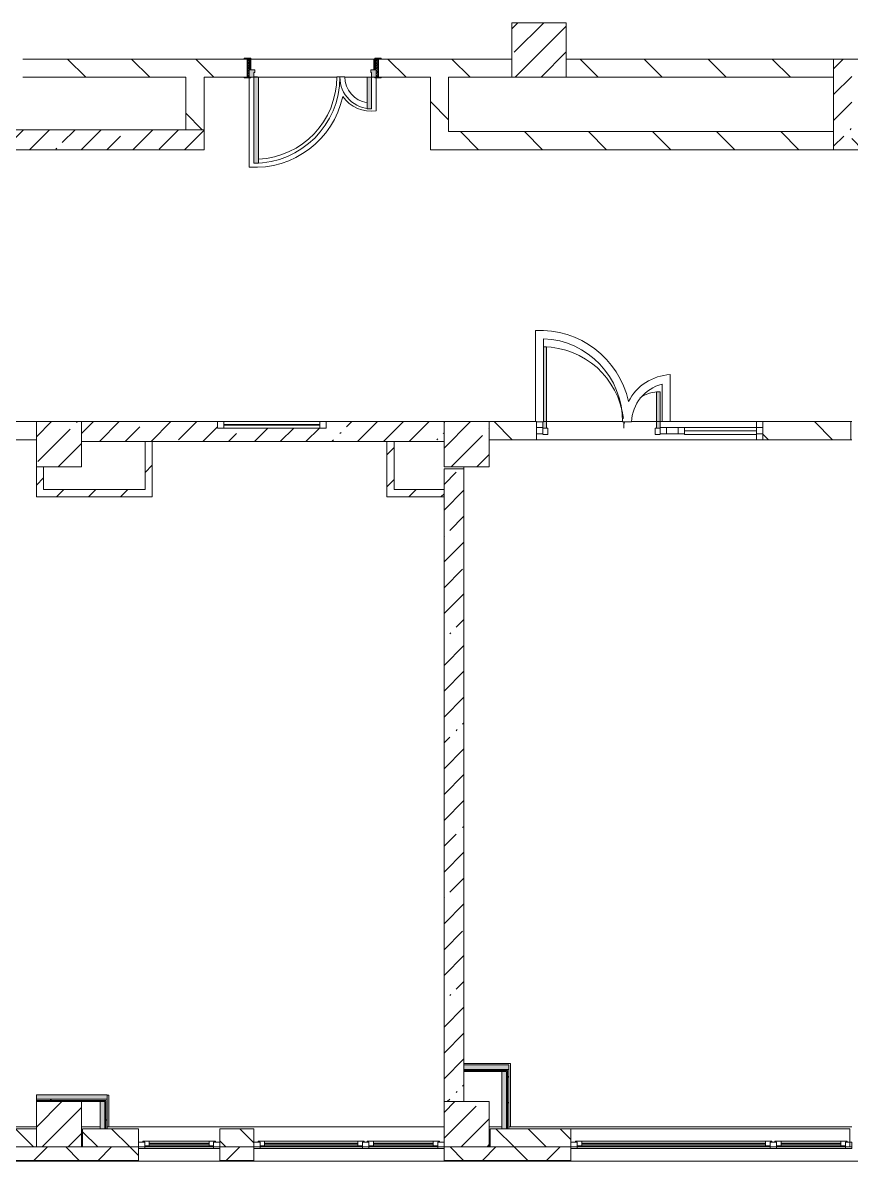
# Model space of a CAD drawing. Header units: millimetres. Extents: x -3456 to 185767, y -8553 to 29000.
# Drawn here: x 101517 to 110662, y -258 to 12300 of the extents above; entities that cross this region are included whole.
import ezdxf

# ---------------------------------------------------------------- set-up
doc = ezdxf.new("R2010")
doc.units = ezdxf.units.MM
for name, color, linetype, lineweight, true_color in [('A-DETL-GENF-4', 7, 'Continuous', 5, 0xaaaaaa), ('A-DOOR-3', 7, 'Continuous', 5, 0xaaaaaa), ('A-DOOR-4', 7, 'Continuous', 5, 0xe2e2e2), ('A-DOOR-FRAM-4', 7, 'Continuous', 5, 0xe2e2e2), ('A-DOOR-FRAM-5', 7, 'Continuous', 5, 0xaaaaaa), ('A-FLOR-2', 7, 'Continuous', 5, 0xaaaaaa), ('I-WALL-1', 7, 'Continuous', 5, 0xe7e7e7), ('I-WALL-2', 7, 'Continuous', 9, 0xe7e7e7)]:
    doc.layers.add(name, color=color, linetype=linetype, lineweight=lineweight, true_color=true_color)
for name, color, linetype, lineweight in [('A-GLAZ-2', 7, 'Continuous', 5), ('A-GLAZ-CURT-3', 7, 'Continuous', 5), ('A-GLAZ-CWMG-4', 7, 'Continuous', 5), ('A-WALL', 7, 'Continuous', 9), ('A-WALL-3', 7, 'Continuous', 5), ('I-WALL-3', 7, 'Continuous', 5), ('S-COLS-2', 7, 'Continuous', 5)]:
    doc.layers.add(name, color=color, linetype=linetype, lineweight=lineweight)
pattern_1 = [(45, (58756.86, 0), (-176.7767, 176.7767), [])]
pattern_2 = [(135, (58756.86, 0), (-353.5534, -353.5534), [])]
pattern_3 = [(45, (58756.86, 0), (-285.123, 285.123), []), (45, (59042, 0), (-285.123, 285.123), [504.031, -100.806, 16.764, -84.042])]
pattern_4 = [(135, (58756.86, 0), (-176.7767, -176.7767), [])]
pattern_5 = [(45, (58756.86, 0), (-530.33, 530.33), []), (135, (58756.86, 0), (-530.33, -530.33), [])]

# ---------------------------------------------------------------- blocks, each defined once
blk = doc.blocks.new('BSC_Колонна _Прямоугольная - 500х500-V78-2_6_1_птичка')
at = {"layer": 'S-COLS-2'}
h = blk.add_hatch(dxfattribs=at)
h.set_pattern_fill('FP_103', color=256, style=0, pattern_type=2)
h.set_pattern_definition([(45, (-43160, -7650), (-285.123, 285.123), []), (45, (-42874.88, -7650), (-285.123, 285.123), [504.031, -100.806, 16.764, -84.042])])
h.paths.add_polyline_path([(-250, -250), (250, -250), (250, 250), (-250, 250)])
for p, q in [((250, 250), (-250, 250)), ((-250, 250), (-250, -250)), ((250, -250), (250, 250)), ((-250, -250), (250, -250))]:
    blk.add_line(p, q, dxfattribs=at)
blk = doc.blocks.new('BSC_Колонна _Прямоугольная - 500х500-V79-2_6_1_птичка')
at = {"layer": 'S-COLS-2'}
h = blk.add_hatch(dxfattribs=at)
h.set_pattern_fill('FP_104', color=256, style=0, pattern_type=2)
h.set_pattern_definition([(45, (-47660, -7650), (-285.123, 285.123), []), (45, (-47374.88, -7650), (-285.123, 285.123), [504.031, -100.806, 16.764, -84.042])])
h.paths.add_polyline_path([(-250, -250), (250, -250), (250, 250), (-250, 250), (-250, 101)])
for p, q in [((250, 250), (-250, 250)), ((-250, 250), (-250, -250)), ((250, -250), (250, 250)), ((-250, -250), (250, -250))]:
    blk.add_line(p, q, dxfattribs=at)
blk = doc.blocks.new('BSC_Колонна _Прямоугольная - 500х500-V85-2_6_1_птичка')
at = {"layer": 'S-COLS-2'}
h = blk.add_hatch(dxfattribs=at)
h.set_pattern_fill('FP_110', color=256, style=0, pattern_type=2)
h.set_pattern_definition([(45, (-43160, -150), (-285.123, 285.123), []), (45, (-42874.88, -150), (-285.123, 285.123), [504.031, -100.806, 16.764, -84.042])])
h.paths.add_polyline_path([(-250, -250), (250, -250), (250, 250), (-250, 250)])
for p, q in [((250, 250), (-250, 250)), ((-250, 250), (-250, -250)), ((250, -250), (250, 250)), ((-250, -250), (250, -250))]:
    blk.add_line(p, q, dxfattribs=at)
blk = doc.blocks.new('BSC_Колонна _Прямоугольная - 500х500-V86-2_6_1_птичка')
at = {"layer": 'S-COLS-2'}
h = blk.add_hatch(dxfattribs=at)
h.set_pattern_fill('FP_111', color=256, style=0, pattern_type=2)
h.set_pattern_definition([(45, (-47660, -150), (-285.123, 285.123), []), (45, (-47374.88, -150), (-285.123, 285.123), [504.031, -100.806, 16.764, -84.042])])
h.paths.add_polyline_path([(-250, -250), (250, -250), (250, 250), (-250, 250), (-250, 81)])
for p, q in [((250, 250), (-250, 250)), ((-250, 250), (-250, -250)), ((250, -250), (250, 250)), ((-250, -250), (250, -250))]:
    blk.add_line(p, q, dxfattribs=at)
blk = doc.blocks.new('120_Окно_СКБ_2Ст - 120_Окно_СКБ_2Ст 3100х2500 _мал_ створка слева-2_-V119-2_6_1_птичка')
at = {"layer": 'A-GLAZ-2'}
for p, q in [((-1550, -127), (-1550, -57)), ((-1550, -57), (-1480, -57)), ((1550, -57), (-1550, -57)), ((-1480, -57), (-1480, -127)), ((-720, -87), (-1480, -87)), ((-1480, -87), (-1480, -127)), ((-1430, -137), (-1430, -87)), ((-1430, -107), (-770, -107)), ((-770, -117), (-1430, -117)), ((-770, -137), (-770, -87)), ((-720, -127), (-720, -57)), ((-720, -57), (-650, -57)), ((-720, -127), (-720, -87)), ((-650, -57), (-650, -127)), ((1480, -87), (-650, -87)), ((-650, -87), (-650, -127)), ((-600, -137), (-600, -87)), ((-600, -107), (1430, -107)), ((1430, -117), (-600, -117)), ((1430, -137), (1430, -87)), ((1480, -127), (1480, -57)), ((1480, -57), (1550, -57)), ((1480, -127), (1480, -87)), ((1550, -57), (1550, -127)), ((-1480, -127), (-1550, -127)), ((-1550, -127), (-1500, -127)), ((-1480, -127), (-1500, -127)), ((-1500, -127), (-1500, -137)), ((-1500, -137), (-700, -137)), ((-700, -137), (-1500, -137)), ((-650, -127), (-720, -127)), ((-700, -127), (-720, -127)), ((-700, -127), (-670, -127)), ((-700, -137), (-700, -127)), ((-650, -127), (-670, -127)), ((-670, -127), (-670, -137)), ((-670, -137), (1500, -137)), ((1500, -137), (-670, -137)), ((1550, -127), (1480, -127)), ((1500, -127), (1480, -127)), ((1500, -127), (1550, -127)), ((1500, -137), (1500, -127))]:
    blk.add_line(p, q, dxfattribs=at)
blk = doc.blocks.new('120_Окно_СКБ_2Ст - 120_Окно_СКБ_2Ст 2100х2500 _мал створка СЛЕВА_-V121-2_6_1_птичка')
at = {"layer": 'A-GLAZ-2'}
for p, q in [((-1050, -127), (-1050, -57)), ((-1050, -57), (-980, -57)), ((1050, -57), (-1050, -57)), ((-980, -57), (-980, -127)), ((-220, -87), (-980, -87)), ((-980, -87), (-980, -127)), ((-930, -137), (-930, -87)), ((-930, -107), (-270, -107)), ((-270, -117), (-930, -117)), ((-270, -137), (-270, -87)), ((-220, -127), (-220, -57)), ((-220, -57), (-150, -57)), ((-220, -127), (-220, -87)), ((-150, -57), (-150, -127)), ((980, -87), (-150, -87)), ((-150, -87), (-150, -127)), ((-100, -137), (-100, -87)), ((-100, -107), (930, -107)), ((930, -117), (-100, -117)), ((930, -137), (930, -87)), ((980, -127), (980, -57)), ((980, -57), (1050, -57)), ((980, -127), (980, -87)), ((1050, -57), (1050, -127)), ((-980, -127), (-1050, -127)), ((-1050, -127), (-1000, -127)), ((-980, -127), (-1000, -127)), ((-1000, -127), (-1000, -137)), ((-1000, -137), (-200, -137)), ((-200, -137), (-1000, -137)), ((-150, -127), (-220, -127)), ((-200, -127), (-220, -127)), ((-200, -127), (-170, -127)), ((-200, -137), (-200, -127)), ((-150, -127), (-170, -127)), ((-170, -127), (-170, -137)), ((-170, -137), (1000, -137)), ((1000, -137), (-170, -137)), ((1050, -127), (980, -127)), ((1000, -127), (980, -127)), ((1000, -127), (1050, -127)), ((1000, -137), (1000, -127))]:
    blk.add_line(p, q, dxfattribs=at)
blk = doc.blocks.new('110_Дверь_СКБ_2Ст - Д-6_л__ ДОО_Дв_1450x2100h_Дверь из раздевальной в коридор-V155-2_6_1_птичка')
at = {"layer": 'A-DOOR-3'}
h = blk.add_hatch(dxfattribs=at)
h.set_pattern_fill('FP_137', color=256, style=0, pattern_type=2)
h.set_pattern_definition([(135, (1576.41, 164.685), (-14.14214, -14.14214), []), (225, (1576.41, 164.685), (14.14214, -14.14214), [])])
h.paths.add_polyline_path([(737.5, 100), (712.5, 100), (712.5, -100), (737.5, -100), (737.5, -0.7)])
at = {"layer": 'A-DOOR-4'}
for points in [[(612.5, 1050), (612.5, 100), (662.5, 100), (662.5, 1050)], [(-637.5, 450), (-637.5, 100), (-587.5, 100), (-587.5, 450)]]:
    blk.add_hatch(color=256, dxfattribs=at).paths.add_polyline_path(points)
h = blk.add_hatch(color=256, dxfattribs=at)
h.paths.add_polyline_path([(-637.5, 100), (-687.5, 100), (-687.5, 20), (-627.5, 20), (-627.5, 50), (-637.5, 50)])
h.paths.add_polyline_path([(712.5, 100), (662.5, 100), (662.5, 50), (652.5, 50), (652.5, 20), (712.5, 20)])
at = {"layer": 'A-DOOR-FRAM-4'}
for points in [[(-742.5, 108), (-742.5, 100), (-672.5, 100), (-672.5, 108)], [(-672.5, 20), (-687.5, 20), (-687.5, -100), (-672.5, -100), (-672.5, -0.7)], [(767.5, 108), (697.5, 108), (697.5, 100), (767.5, 100)], [(712.5, 20), (697.5, 20), (697.5, -100), (712.5, -100), (712.5, -0.7)], [(-672.5, -100), (-742.5, -100), (-742.5, -108), (-672.5, -108)], [(767.5, -100), (697.5, -100), (697.5, -108), (767.5, -108)]]:
    blk.add_hatch(color=256, dxfattribs=at).paths.add_polyline_path(points)
at = {"layer": 'A-DOOR-FRAM-5'}
h = blk.add_hatch(dxfattribs=at)
h.set_pattern_fill('FP_138', color=256, style=0, pattern_type=2)
h.set_pattern_definition([(45, (-546.384, 164.685), (-14.1421, 14.1421), []), (135, (-546.384, 164.685), (-14.1421, -14.1421), [])])
h.paths.add_polyline_path([(-712.5, 100), (-712.5, -100), (-687.5, -100), (-687.5, 100)])
at = {"layer": 'A-DOOR-3'}
for p, q in [((662.5, 1050), (612.5, 1050)), ((612.5, 1050), (612.5, 100)), ((662.5, 100), (662.5, 1050)), ((-637.5, 450), (-637.5, 100)), ((-587.5, 450), (-637.5, 450)), ((-587.5, 100), (-587.5, 450)), ((-637.5, 100), (-587.5, 100)), ((612.5, 100), (662.5, 100))]:
    blk.add_line(p, q, dxfattribs=at)
for centre, radius, start, end in [((662.5, 100), 950, 90, 180), ((-637.5, 100), 350, 360, 90)]:
    blk.add_arc(centre, radius, start, end, dxfattribs=at)
at = {"layer": 'A-DOOR-FRAM-5'}
for p, q in [((-672.5, 108), (-742.5, 108)), ((-742.5, 108), (-742.5, 100)), ((-742.5, 100), (-672.5, 100)), ((-687.5, 100), (-712.5, 100)), ((-712.5, 100), (-712.5, -100)), ((-637.5, 100), (-687.5, 100)), ((-687.5, 100), (-687.5, 20)), ((-687.5, -100), (-687.5, 100)), ((-687.5, 20), (-627.5, 20)), ((-672.5, 20), (-687.5, 20)), ((-687.5, 20), (-687.5, -100)), ((-672.5, 100), (-672.5, 108)), ((-672.5, -100), (-672.5, 20)), ((-637.5, 50), (-637.5, 100)), ((-627.5, 50), (-637.5, 50)), ((-627.5, 20), (-627.5, 50)), ((662.5, 50), (652.5, 50)), ((652.5, 50), (652.5, 20)), ((652.5, 20), (712.5, 20)), ((662.5, 100), (662.5, 50)), ((712.5, 100), (662.5, 100)), ((767.5, 108), (697.5, 108)), ((697.5, 108), (697.5, 100)), ((697.5, 100), (767.5, 100)), ((712.5, 20), (697.5, 20)), ((697.5, 20), (697.5, -100)), ((712.5, 20), (712.5, 100)), ((737.5, 100), (712.5, 100)), ((712.5, 100), (712.5, -100)), ((712.5, -100), (712.5, 20)), ((737.5, -100), (737.5, 100)), ((767.5, 100), (767.5, 108)), ((-672.5, -100), (-742.5, -100)), ((-742.5, -100), (-742.5, -108)), ((-742.5, -108), (-672.5, -108)), ((-712.5, -100), (-687.5, -100)), ((-687.5, -100), (-672.5, -100)), ((-672.5, -108), (-672.5, -100)), ((697.5, -100), (712.5, -100)), ((767.5, -100), (697.5, -100)), ((697.5, -100), (697.5, -108)), ((697.5, -108), (767.5, -108)), ((712.5, -100), (737.5, -100)), ((767.5, -108), (767.5, -100))]:
    blk.add_line(p, q, dxfattribs=at)
blk = doc.blocks.new('120_Окно_СКБ_1Ст - 120_Окно_СКБ_1Ст 900х2500_h_-20664874-2_6_1_птичка')
at = {"layer": 'A-GLAZ-2'}
for p, q in [((-450, -127), (-450, -57)), ((-450, -57), (-380, -57)), ((450, -57), (-450, -57)), ((-380, -57), (-380, -127)), ((380, -87), (-380, -87)), ((-380, -87), (-380, -127)), ((-330, -137), (-330, -87)), ((-330, -107), (330, -107)), ((330, -117), (-330, -117)), ((330, -137), (330, -87)), ((380, -127), (380, -57)), ((380, -57), (450, -57)), ((380, -127), (380, -87)), ((450, -57), (450, -127)), ((-380, -127), (-450, -127)), ((-450, -127), (-400, -127)), ((-380, -127), (-400, -127)), ((-400, -127), (-400, -137)), ((-400, -137), (400, -137)), ((400, -137), (-400, -137)), ((450, -127), (380, -127)), ((400, -127), (380, -127)), ((400, -127), (450, -127)), ((400, -137), (400, -127))]:
    blk.add_line(p, q, dxfattribs=at)
blk = doc.blocks.new('120_Окно_СКБ_1Ст - 120_Окно_СКБ_1Ст 400х1200 EI30-24228621-2_6_1_птичка')
at = {"layer": 'A-GLAZ-2'}
for p, q in [((-600, 40), (-600, 110)), ((-600, 110), (-530, 110)), ((600, 110), (-600, 110)), ((-530, 40), (-600, 40)), ((-600, 40), (600, 40)), ((-530, 110), (-530, 40)), ((530, 80), (-530, 80)), ((530, 70), (-530, 70)), ((530, 40), (530, 110)), ((530, 110), (600, 110)), ((600, 40), (530, 40)), ((600, 110), (600, 40))]:
    blk.add_line(p, q, dxfattribs=at)
blk = doc.blocks.new('Прямоугольный импост - 50 x 70 мм-V230-2_6_1_птичка')
at = {"layer": 'A-GLAZ-CWMG-4'}
for p, q in [((-70, 35), (0, 35)), ((-70, -35), (-70, 35)), ((0, 35), (0, -35)), ((0, -35), (-70, -35))]:
    blk.add_line(p, q, dxfattribs=at)
blk = doc.blocks.new('Дверь_Витражная_остекление_ - ДВН_ДАО_Главный вход_1200 в свету-V238-2_6_1_птичка')
at = {"layer": 'A-DOOR-4'}
for points in [[(-639, 30), (-607, 30), (-607, 925), (-639, 925), (-639, 97), (-647, 97), (-647, 30)], [(647, 30), (647, 430), (607, 430), (607, 30)]]:
    blk.add_hatch(color=256, dxfattribs=at).paths.add_polyline_path(points)
at = {"layer": 'A-DETL-GENF-4'}
for p, q in [((-607, 925), (-639, 925)), ((-607, 30), (-607, 925)), ((647, 430), (607, 430)), ((607, 430), (607, 30)), ((647, 35), (647, 430)), ((-647, 97), (-647, 35)), ((-647, 30), (-607, 30)), ((-592, 30), (-647, 30)), ((-592, -40), (-592, 30)), ((592, -40), (592, 30)), ((592, 30), (647, 30)), ((607, 30), (647, 30)), ((-647, -40), (-592, -40)), ((647, -40), (592, -40))]:
    blk.add_line(p, q, dxfattribs=at)
at = {"layer": 'A-DOOR-3'}
for p, q in [((647, 430), (647, 35)), ((-647, 97), (-647, 35))]:
    blk.add_line(p, q, dxfattribs=at)
for centre, radius, start, end in [((-647, 30), 895, 6.6442, 89.4744), ((647, 30), 400, 90, 124.0488), ((-647, 30), 895, 360, 4.3606), ((647, 30), 400, 170.1518, 180)]:
    blk.add_arc(centre, radius, start, end, dxfattribs=at)
blk = doc.blocks.new('Системная панель - Стемалит - 40мм-V232-2_6_1_птичка')
at = {"layer": 'A-GLAZ-CURT-3'}
for p, q in [((65, 35), (-65, 35)), ((-65, 35), (-65, -35)), ((65, -35), (65, 35)), ((-65, -35), (65, -35))]:
    blk.add_line(p, q, dxfattribs=at)
blk = doc.blocks.new('Прямоугольный импост - 50 x 70 мм-V233-2_6_1_птичка')
at = {"layer": 'A-GLAZ-CWMG-4'}
for p, q in [((-35, 35), (35, 35)), ((-35, -35), (-35, 35)), ((35, 35), (35, -35)), ((35, -35), (-35, -35))]:
    blk.add_line(p, q, dxfattribs=at)
blk = doc.blocks.new('Прямоугольный импост - 50 x 70 мм-V234-2_6_1_птичка')
at = {"layer": 'A-GLAZ-CWMG-4'}
for p, q in [((0, 35), (-70, 35)), ((-70, 35), (-70, -35)), ((0, -35), (0, 35)), ((-70, -35), (0, -35))]:
    blk.add_line(p, q, dxfattribs=at)
blk = doc.blocks.new('Системная панель - Стекло - 40мм-V239-2_6_1_птичка')
at = {"layer": 'A-GLAZ-CURT-3'}
for p, q in [((397.5, 0), (-397.5, 0)), ((-397.5, 0), (-397.5, -40)), ((397.5, -40), (397.5, 0)), ((-397.5, -40), (397.5, -40))]:
    blk.add_line(p, q, dxfattribs=at)
blk = doc.blocks.new('Прямоугольный импост - 50 x 70 мм-V236-2_6_1_птичка')
at = {"layer": 'A-GLAZ-CWMG-4'}
for p, q in [((-35, 35), (35, 35)), ((-35, -35), (-35, 35)), ((35, 35), (35, -35)), ((35, -35), (-35, -35))]:
    blk.add_line(p, q, dxfattribs=at)
blk = doc.blocks.new('Прямоугольный импост - 50 x 70 мм-V237-2_6_1_птичка')
at = {"layer": 'A-GLAZ-CWMG-4'}
blk.add_line((41991, 7835), (41196, 7835), dxfattribs=at)

msp = doc.modelspace()

# ---------------------------------------------------------------- hatches: boundary and pattern name
at = {"layer": 'A-WALL-3'}
h = msp.add_hatch(dxfattribs=at)
h.set_pattern_fill('FP_130', color=256, style=0, pattern_type=2)
h.set_pattern_definition(pattern_4)
h.paths.add_polyline_path([(98316.9, -100), (98316.9, 100), (97806.9, 100), (97806.9, -100)])
h.paths.add_polyline_path([(101666.9, -100), (101666.9, 100), (101416.9, 100), (101416.9, -100)])
h = msp.add_hatch(dxfattribs=at)
h.set_pattern_fill('FP_130', color=256, style=0, pattern_type=2)
h.set_pattern_definition(pattern_4)
h.paths.add_polyline_path([(103693.2, -100), (104066.9, -100), (104066.9, 100), (103693.2, 100)])
h.paths.add_polyline_path([(102793.2, -100), (102793.2, 100), (102176.9, 100), (102176.9, -100)])
h = msp.add_hatch(dxfattribs=at)
h.set_pattern_fill('FP_130', color=256, style=0, pattern_type=2)
h.set_pattern_definition(pattern_4)
h.paths.add_polyline_path([(107566.9, -100), (107566.9, 100), (106676.9, 100), (106676.9, -100), (106770.7, -100)])
h = msp.add_hatch(dxfattribs=at)
h.set_pattern_fill('FP_120', color=256, style=0, pattern_type=2)
h.set_pattern_definition([(45, (58756.86, 0), (-353.5534, 353.5534), []), (135, (58756.86, 0), (-353.5534, -353.5534), [])])
h.paths.add_polyline_path([(134456.9, -250), (134456.9, -100), (130316.9, -100), (130316.9, -250), (133668.4, -250)])
h.paths.add_polyline_path([(128103.3, -250), (129416.9, -250), (129416.9, -100), (125816.9, -100), (125816.9, -250), (126248.3, -250)])
h.paths.add_polyline_path([(117566.9, -250), (117566.9, -100), (116816.9, -100), (116816.9, -250), (116973.3, -250)])
h.paths.add_polyline_path([(120683.3, -250), (120816.9, -250), (120816.9, -100), (119666.9, -100), (119666.9, -250), (119755.8, -250)])
h.paths.add_polyline_path([(115666.9, -250), (115916.9, -250), (115916.9, -100), (115166.9, -100), (115166.9, -250), (115582, -250)])
h.paths.add_polyline_path([(123916.9, -250), (124916.9, -250), (124916.9, -100), (123916.9, -100)])
h.paths.add_polyline_path([(112066.9, -250), (112066.9, -100), (110666.9, -100), (110666.9, -250), (111408.2, -250)])
h.paths.add_polyline_path([(107566.9, -250), (107566.9, -100), (106166.9, -100), (106166.9, -250), (106770.7, -250)])
h.paths.add_polyline_path([(103988.2, -250), (104066.9, -250), (104066.9, -100), (103693.2, -100), (103693.2, -250)])
h.paths.add_polyline_path([(101416.9, -250), (102793.2, -250), (102793.2, -100), (101416.9, -100)])
h.paths.add_polyline_path([(97796.9, -250), (98316.9, -250), (98316.9, -100), (97516.9, -100), (97516.9, -250)])
at = {"layer": 'I-WALL-1'}
for points in [[(106880.9, 755), (106880.9, 805), (106386.9, 805), (106386.9, 755), (106770.7, 755)], [(106855.9, 100), (106855.9, 730), (106805.9, 730), (106805.9, 100)], [(102421.9, 100), (102421.9, 400), (102371.9, 400), (102371.9, 100)]]:
    msp.add_hatch(color=256, dxfattribs=at).paths.add_polyline_path(points)
at = {"layer": 'I-WALL-2'}
msp.add_hatch(color=256, dxfattribs=at).paths.add_polyline_path([(102446.9, 425), (102446.9, 475), (101666.9, 475), (101666.9, 425), (102133.2, 425)])
at = {"layer": 'I-WALL-3'}
h = msp.add_hatch(dxfattribs=at)
h.set_pattern_fill('FP_131', color=256, style=0, pattern_type=2)
h.set_pattern_definition(pattern_2)
h.paths.add_polyline_path([(109553.2, 11700), (110466.9, 11700), (110466.9, 11900), (107516.9, 11900), (107516.9, 11700), (108625.7, 11700)])
h.paths.add_polyline_path([(105442.6, 11700), (106916.9, 11700), (106916.9, 11900), (105442.6, 11900), (105442.6, 11800.7)])
h.paths.add_polyline_path([(101516.9, 11700), (103992.6, 11700), (103988.2, 11900), (101516.9, 11900)])
h = msp.add_hatch(dxfattribs=at)
h.set_pattern_fill('FP_128', color=256, style=0, pattern_type=2)
h.set_pattern_definition(pattern_3)
h.paths.add_polyline_path([(110666.9, 10900), (110666.9, 11900), (110466.9, 11900), (110466.9, 10900)])
h = msp.add_hatch(dxfattribs=at)
h.set_pattern_fill('FP_131', color=256, style=0, pattern_type=2)
h.set_pattern_definition(pattern_2)
h.paths.add_polyline_path([(103517.6, 11120), (103517.6, 11700), (103317.6, 11700), (103317.6, 11120)])
h = msp.add_hatch(dxfattribs=at)
h.set_pattern_fill('FP_131', color=256, style=0, pattern_type=2)
h.set_pattern_definition(pattern_2)
h.paths.add_polyline_path([(106217.6, 11100), (106217.6, 11700), (106017.6, 11700), (106017.6, 11100)])
h = msp.add_hatch(dxfattribs=at)
h.set_pattern_fill('FP_128', color=256, style=0, pattern_type=2)
h.set_pattern_definition(pattern_3)
h.paths.add_polyline_path([(101136.9, 10900), (103517.6, 10900), (103517.6, 11120), (101136.9, 11120)])
h = msp.add_hatch(dxfattribs=at)
h.set_pattern_fill('FP_131', color=256, style=0, pattern_type=2)
h.set_pattern_definition(pattern_2)
h.paths.add_polyline_path([(119916.9, 10900), (119916.9, 11100), (118096.9, 11100), (118096.9, 10900), (118828.3, 10900)])
h.paths.add_polyline_path([(110466.9, 10900), (110466.9, 11100), (106017.6, 11100), (106017.6, 10900), (107698.2, 10900)])
h.paths.add_polyline_path([(110666.9, 10900), (114256.9, 10900), (114256.9, 11100), (110666.9, 11100)])
h.paths.add_polyline_path([(116986.9, 10900), (117196.9, 10900), (117196.9, 11100), (116986.9, 11100), (116986.9, 10980)])
h.paths.add_polyline_path([(115156.9, 10900), (115366.9, 10900), (115366.9, 11100), (115156.9, 11100), (115156.9, 10980)])
h.paths.add_polyline_path([(116286.9, 10900), (116286.9, 11100), (116066.9, 11100), (116066.9, 10900)])
h = msp.add_hatch(dxfattribs=at)
h.set_pattern_fill('FP_131', color=256, style=0, pattern_type=2)
h.set_pattern_definition(pattern_2)
h.paths.add_polyline_path([(100817.9, 7700), (101666.9, 7700), (101666.9, 7900), (100817.9, 7900)])
h.paths.add_polyline_path([(98317.9, 7700), (98317.9, 7900), (97796.9, 7900), (97796.9, 7700)])
h = msp.add_hatch(dxfattribs=at)
h.set_pattern_fill('FP_128', color=256, style=0, pattern_type=2)
h.set_pattern_definition(pattern_3)
h.paths.add_polyline_path([(104866.9, 7680), (106166.9, 7680), (106166.9, 7900), (104866.9, 7900), (104866.9, 7830), (103666.9, 7830), (103666.9, 7900), (102166.9, 7900), (102166.9, 7680), (103988.2, 7680)])
h = msp.add_hatch(dxfattribs=at)
h.set_pattern_fill('FP_131', color=256, style=0, pattern_type=2)
h.set_pattern_definition(pattern_2)
h.paths.add_polyline_path([(110656.9, 7700), (110656.9, 7900), (109686.9, 7900), (109686.9, 7700)])
h.paths.add_polyline_path([(106666.9, 7700), (107186.9, 7700), (107186.9, 7900), (106666.9, 7900), (106666.9, 7751.4)])
h = msp.add_hatch(dxfattribs=at)
h.set_pattern_fill('FP_132', color=256, style=0, pattern_type=2)
h.set_pattern_definition(pattern_1)
h.paths.add_polyline_path([(102946.9, 7070), (102946.9, 7680), (102866.9, 7680), (102866.9, 7070)])
h = msp.add_hatch(dxfattribs=at)
h.set_pattern_fill('FP_132', color=256, style=0, pattern_type=2)
h.set_pattern_definition(pattern_1)
h.paths.add_polyline_path([(105616.9, 7070), (105616.9, 7680), (105536.9, 7680), (105536.9, 7070)])
h = msp.add_hatch(dxfattribs=at)
h.set_pattern_fill('FP_132', color=256, style=0, pattern_type=2)
h.set_pattern_definition(pattern_1)
h.paths.add_polyline_path([(101746.9, 7150), (101746.9, 7400), (101666.9, 7400), (101666.9, 7150)])
h = msp.add_hatch(dxfattribs=at)
h.set_pattern_fill('FP_128', color=256, style=0, pattern_type=2)
h.set_pattern_definition(pattern_3)
h.paths.add_polyline_path([(106271.6, 400), (106386.9, 400), (106386.9, 7380), (106166.9, 7380), (106166.9, 400), (106269.6, 400)])
h = msp.add_hatch(dxfattribs=at)
h.set_pattern_fill('FP_132', color=256, style=0, pattern_type=2)
h.set_pattern_definition(pattern_1)
h.paths.add_polyline_path([(102866.9, 7070), (102866.9, 7150), (101666.9, 7150), (101666.9, 7070), (102133.2, 7070)])
h = msp.add_hatch(dxfattribs=at)
h.set_pattern_fill('FP_132', color=256, style=0, pattern_type=2)
h.set_pattern_definition(pattern_1)
h.paths.add_polyline_path([(106166.9, 7070), (106166.9, 7150), (105616.9, 7150), (105616.9, 7070), (105843.2, 7070)])
h = msp.add_hatch(dxfattribs=at)
h.set_pattern_fill('FP_224', color=256, style=0, pattern_type=2)
h.set_pattern_definition(pattern_5)
h.paths.add_polyline_path([(106868.4, 742.5), (106880.9, 742.5), (106880.9, 755), (106386.9, 755), (106386.9, 742.5), (106770.7, 742.5)])
h = msp.add_hatch(dxfattribs=at)
h.set_pattern_fill('FP_224', color=256, style=0, pattern_type=2)
h.set_pattern_definition(pattern_5)
h.paths.add_polyline_path([(106855.9, 730), (106868.4, 730), (106868.4, 742.5), (106386.9, 742.5), (106386.9, 730), (106805.9, 730)])
h = msp.add_hatch(dxfattribs=at)
h.set_pattern_fill('FP_224', color=256, style=0, pattern_type=2)
h.set_pattern_definition(pattern_5)
h.paths.add_polyline_path([(106868.4, 100), (106868.4, 730), (106855.9, 730), (106855.9, 100)])
h = msp.add_hatch(dxfattribs=at)
h.set_pattern_fill('FP_224', color=256, style=0, pattern_type=2)
h.set_pattern_definition(pattern_5)
h.paths.add_polyline_path([(106880.9, 100), (106880.9, 742.5), (106868.4, 742.5), (106868.4, 100)])
h = msp.add_hatch(dxfattribs=at)
h.set_pattern_fill('FP_224', color=256, style=0, pattern_type=2)
h.set_pattern_definition(pattern_5)
h.paths.add_polyline_path([(102434.4, 412.5), (102446.9, 412.5), (102446.9, 425), (101666.9, 425), (101666.9, 412.5), (102133.2, 412.5)])
h = msp.add_hatch(dxfattribs=at)
h.set_pattern_fill('FP_224', color=256, style=0, pattern_type=2)
h.set_pattern_definition(pattern_5)
h.paths.add_polyline_path([(102434.4, 400), (102434.4, 412.5), (101666.9, 412.5), (101666.9, 400), (102421.9, 400)])
h = msp.add_hatch(dxfattribs=at)
h.set_pattern_fill('FP_224', color=256, style=0, pattern_type=2)
h.set_pattern_definition(pattern_5)
h.paths.add_polyline_path([(102434.4, 100), (102434.4, 400), (102421.9, 400), (102421.9, 100)])
h = msp.add_hatch(dxfattribs=at)
h.set_pattern_fill('FP_224', color=256, style=0, pattern_type=2)
h.set_pattern_definition(pattern_5)
h.paths.add_polyline_path([(102434.4, 100), (102446.9, 100), (102446.9, 412.5), (102434.4, 412.5), (102434.4, 231.3)])
at = {"layer": 'S-COLS-2'}
h = msp.add_hatch(dxfattribs=at)
h.set_pattern_fill('FP_128', color=256, style=0, pattern_type=2)
h.set_pattern_definition(pattern_3)
h.paths.add_polyline_path([(106916.9, 11700), (107516.9, 11700), (107516.9, 12300), (106916.9, 12300), (106916.9, 11800.7)])

# ---------------------------------------------------------------- linework, layer by layer
at = {"layer": 'A-FLOR-2'}
for p, q in [((105392.6, 11780), (105392.6, 11889.6)), ((105392.6, 11889.6), (105402.6, 11889.6)), ((104017.6, 11692), (104017.6, 10706.8)), ((104107.6, 11703), (104067.6, 11703)), ((105072.6, 11703), (104982.6, 11703)), ((105417.6, 11329.8), (105417.6, 11692)), ((107174.9, 8904.6), (107174.9, 7900)), ((107264.9, 7897), (107264.9, 8815.2)), ((108663.9, 7900), (108663.9, 8418.4)), ((108573.9, 8314.2), (108573.9, 7900)), ((107186.9, 7897), (107264.9, 7897)), ((107264.9, 7900), (108137.3, 7900)), ((108137.4, 7897), (108235.4, 7897)), ((108235.8, 7900), (109686.9, 7900)), ((109616.9, 7900), (108663.9, 7900)), ((109616.9, 7835), (109616.9, 7900)), ((110656.9, 7900), (110666.9, 7900)), ((109616.9, 7700), (109616.9, 7760)), ((110666.9, 7700), (110656.9, 7700)), ((106386.9, 7400), (106386.9, 7380)), ((106386.9, 820), (106900.9, 820)), ((106900.9, 820), (106900.9, 120)), ((102446.9, 470), (102466.9, 470)), ((102466.9, 470), (102466.9, 120))]:
    msp.add_line(p, q, dxfattribs=at)
for centre, radius, start, end in [((104077.6, 11700), 905, 272.53584, 0.18993), ((105357.6, 11700), 285, 179.39688, 261.89794), ((104077.6, 11700), 995, 266.54288, 347.60213), ((105357.6, 11700), 375, 214.72707, 279.2069), ((107227.5, 7906), 1000, 12.44956, 93.01125), ((107227.5, 7906), 910, 359.43333, 87.64026), ((108688.9, 7875), 544, 92.63401, 153.04618), ((108688.9, 7875), 454, 104.67311, 177.22246)]:
    msp.add_arc(centre, radius, start, end, dxfattribs=at)
at = {"layer": 'A-WALL'}
for p, q in [((103317.6, 11120), (103517.6, 11120)), ((110466.9, 11100), (110466.9, 10900)), ((102946.9, 7680), (102866.9, 7680)), ((105616.9, 7680), (105536.9, 7680)), ((106166.9, 7070), (106166.9, 7150)), ((106386.9, 805), (106386.9, 730)), ((106386.9, 755), (106880.9, 755)), ((106386.9, 742.5), (106868.4, 742.5)), ((106855.9, 730), (106805.9, 730)), ((106855.9, 100), (106855.9, 730)), ((106868.4, 100), (106868.4, 742.5)), ((102446.9, 425), (101666.9, 425)), ((102434.4, 412.5), (101666.9, 412.5)), ((102421.9, 400), (102371.9, 400)), ((102421.9, 100), (102421.9, 400)), ((102434.4, 100), (102434.4, 412.5)), ((101416.9, -100), (101666.9, -100)), ((102176.9, -100), (102793.2, -100)), ((103693.2, -100), (104066.9, -100)), ((106676.9, -100), (107566.9, -100)), ((101416.9, -250), (102793.2, -250)), ((103693.2, -250), (104066.9, -250)), ((106166.9, -250), (107566.9, -250)), ((101416.9, -253), (102793.2, -253)), ((103693.2, -253), (104066.9, -253)), ((106166.9, -253), (107566.9, -253))]:
    msp.add_line(p, q, dxfattribs=at)
at = {"layer": 'A-WALL-3'}
for p, q in [((97806.9, 100), (101666.9, 100)), ((102793.2, 100), (102176.9, 100)), ((102176.9, 100), (102176.9, -100)), ((102793.2, -258), (102793.2, 100)), ((104066.9, 100), (103693.2, 100)), ((103693.2, 100), (103693.2, -258)), ((104066.9, -258), (104066.9, 100)), ((106676.9, 100), (106676.9, -100)), ((106676.9, 100), (110646.9, 100)), ((107566.9, -258), (107566.9, 100)), ((110646.9, -100), (110646.9, 100)), ((102166.9, -100), (102176.9, -100)), ((106166.9, -100), (106166.9, -258)), ((106666.9, -100), (106676.9, -100)), ((116816.9, -258), (97516.9, -258))]:
    msp.add_line(p, q, dxfattribs=at)
at = {"layer": 'I-WALL-3'}
for p, q in [((103962.6, 11900), (101516.9, 11900)), ((104032.6, 11900), (105402.6, 11900)), ((106916.9, 11900), (105472.6, 11900)), ((106916.9, 11700), (106916.9, 11900)), ((112916.9, 11900), (107516.9, 11900)), ((107516.9, 11900), (107516.9, 11700)), ((110466.9, 11900), (110466.9, 11100)), ((101516.9, 11700), (103317.6, 11700)), ((103317.6, 11700), (103317.6, 11120)), ((103517.6, 11700), (103962.6, 11700)), ((103517.6, 10900), (103517.6, 11700)), ((104982.4, 11700), (104117.6, 11700)), ((105317.6, 11700), (105072.9, 11700)), ((105472.6, 11700), (106017.6, 11700)), ((106017.6, 11700), (106017.6, 10900)), ((106217.6, 11700), (106916.9, 11700)), ((106217.6, 11100), (106217.6, 11700)), ((107516.9, 11700), (110466.9, 11700)), ((103317.6, 11120), (101136.9, 11120)), ((110466.9, 11100), (106217.6, 11100)), ((101136.9, 10900), (103517.6, 10900)), ((106017.6, 10900), (114456.9, 10900)), ((100817.9, 7900), (101666.9, 7900)), ((103666.9, 7900), (102166.9, 7900)), ((106166.9, 7900), (104866.9, 7900)), ((107186.9, 7900), (106666.9, 7900)), ((107186.9, 7700), (107186.9, 7900)), ((107264.9, 7900), (108137.3, 7900)), ((108235.8, 7900), (108573.9, 7900)), ((109616.9, 7900), (110656.9, 7900)), ((109686.9, 7900), (109686.9, 7700)), ((110656.9, 7700), (110656.9, 7900)), ((101666.9, 7700), (97796.9, 7700)), ((102166.9, 7680), (102866.9, 7680)), ((102866.9, 7680), (102866.9, 7150)), ((102946.9, 7070), (102946.9, 7680)), ((102946.9, 7680), (105536.9, 7680)), ((105536.9, 7680), (105536.9, 7070)), ((105616.9, 7150), (105616.9, 7680)), ((105616.9, 7680), (106166.9, 7680)), ((110656.9, 7700), (106666.9, 7700)), ((101666.9, 7400), (101666.9, 7070)), ((101746.9, 7150), (101746.9, 7400)), ((106386.9, 7380), (106166.9, 7380)), ((106166.9, 7380), (106166.9, 7150)), ((106386.9, 805), (106386.9, 7380)), ((101666.9, 7070), (102946.9, 7070)), ((102866.9, 7150), (101746.9, 7150)), ((105536.9, 7070), (106166.9, 7070)), ((106166.9, 7150), (105616.9, 7150)), ((106166.9, 7070), (106166.9, 400)), ((106880.9, 805), (106386.9, 805)), ((106880.9, 100), (106880.9, 805)), ((106386.9, 400), (106386.9, 730)), ((106386.9, 730), (106805.9, 730)), ((106805.9, 730), (106805.9, 100)), ((102446.9, 475), (101666.9, 475)), ((101666.9, 475), (101666.9, 400)), ((102166.9, 400), (102371.9, 400)), ((102371.9, 400), (102371.9, 100)), ((102446.9, 100), (102446.9, 475)), ((98046.5, 120), (101666.9, 120)), ((102166.9, 120), (102371.9, 120)), ((102446, 120), (106166.9, 120)), ((106666.9, 120), (106805.9, 120)), ((106880.9, 120), (110666.9, 120)), ((103693.2, -100), (102793.2, -100)), ((106166.9, -100), (104066.9, -100)), ((110666.9, -100), (107566.9, -100))]:
    msp.add_line(p, q, dxfattribs=at)
at = {"layer": 'S-COLS-2'}
for p, q in [((107516.9, 12300), (106916.9, 12300)), ((106916.9, 12300), (106916.9, 11900)), ((107516.9, 11900), (107516.9, 12300)), ((106916.9, 11900), (106916.9, 11700)), ((107516.9, 11700), (107516.9, 11900)), ((106916.9, 11700), (107516.9, 11700))]:
    msp.add_line(p, q, dxfattribs=at)

# ---------------------------------------------------------------- block references
at = {"layer": 'A-DOOR-3', "rotation": 180}
msp.add_blockref('110_Дверь_СКБ_2Ст - Д-6_л__ ДОО_Дв_1450x2100h_Дверь из раздевальной в коридор-V155-2_6_1_птичка', (104730.1, 11800), dxfattribs=at)
at = {"layer": 'A-DOOR-3'}
msp.add_blockref('Дверь_Витражная_остекление_ - ДВН_ДАО_Главный вход_1200 в свету-V238-2_6_1_птичка', (107904.4, 7800), dxfattribs=at)
at = {"layer": 'A-GLAZ-2'}
msp.add_blockref('120_Окно_СКБ_1Ст - 120_Окно_СКБ_1Ст 400х1200 EI30-24228621-2_6_1_птичка', (104266.9, 7790), dxfattribs=at)
at = {"layer": 'A-GLAZ-2', "rotation": 180}
for name, p in [('120_Окно_СКБ_1Ст - 120_Окно_СКБ_1Ст 900х2500_h_-20664874-2_6_1_птичка', (103243.2, -175)), ('120_Окно_СКБ_2Ст - 120_Окно_СКБ_2Ст 2100х2500 _мал створка СЛЕВА_-V121-2_6_1_птичка', (105116.9, -175)), ('120_Окно_СКБ_2Ст - 120_Окно_СКБ_2Ст 3100х2500 _мал_ створка слева-2_-V119-2_6_1_птичка', (109116.9, -175))]:
    msp.add_blockref(name, p, dxfattribs=at)
at = {"layer": 'A-GLAZ-CURT-3'}
for name, p in [('Системная панель - Стемалит - 40мм-V232-2_6_1_птичка', (108686.9, 7800)), ('Системная панель - Стекло - 40мм-V239-2_6_1_птичка', (109219.4, 7800))]:
    msp.add_blockref(name, p, dxfattribs=at)
at = {"layer": 'A-GLAZ-CWMG-4', "rotation": 180}
msp.add_blockref('Прямоугольный импост - 50 x 70 мм-V234-2_6_1_птичка', (107186.9, 7800), dxfattribs=at)
at = {"layer": 'A-GLAZ-CWMG-4', "extrusion": (0, 0, -1), "rotation": 180}
for name, p in [('Прямоугольный импост - 50 x 70 мм-V233-2_6_1_птичка', (-108586.9, 7800)), ('Прямоугольный импост - 50 x 70 мм-V236-2_6_1_птичка', (-108786.9, 7800)), ('Прямоугольный импост - 50 x 70 мм-V230-2_6_1_птичка', (-109686.9, 7800))]:
    msp.add_blockref(name, p, dxfattribs=at)
at = {"layer": 'A-GLAZ-CWMG-4'}
msp.add_blockref('Прямоугольный импост - 50 x 70 мм-V237-2_6_1_птичка', (67625.9, 0), dxfattribs=at)
at = {"layer": 'S-COLS-2'}
for name, p in [('BSC_Колонна _Прямоугольная - 500х500-V78-2_6_1_птичка', (101916.9, 7650)), ('BSC_Колонна _Прямоугольная - 500х500-V79-2_6_1_птичка', (106416.9, 7650)), ('BSC_Колонна _Прямоугольная - 500х500-V85-2_6_1_птичка', (101916.9, 150)), ('BSC_Колонна _Прямоугольная - 500х500-V86-2_6_1_птичка', (106416.9, 150))]:
    msp.add_blockref(name, p, dxfattribs=at)

doc.saveas('drawing.dxf')
